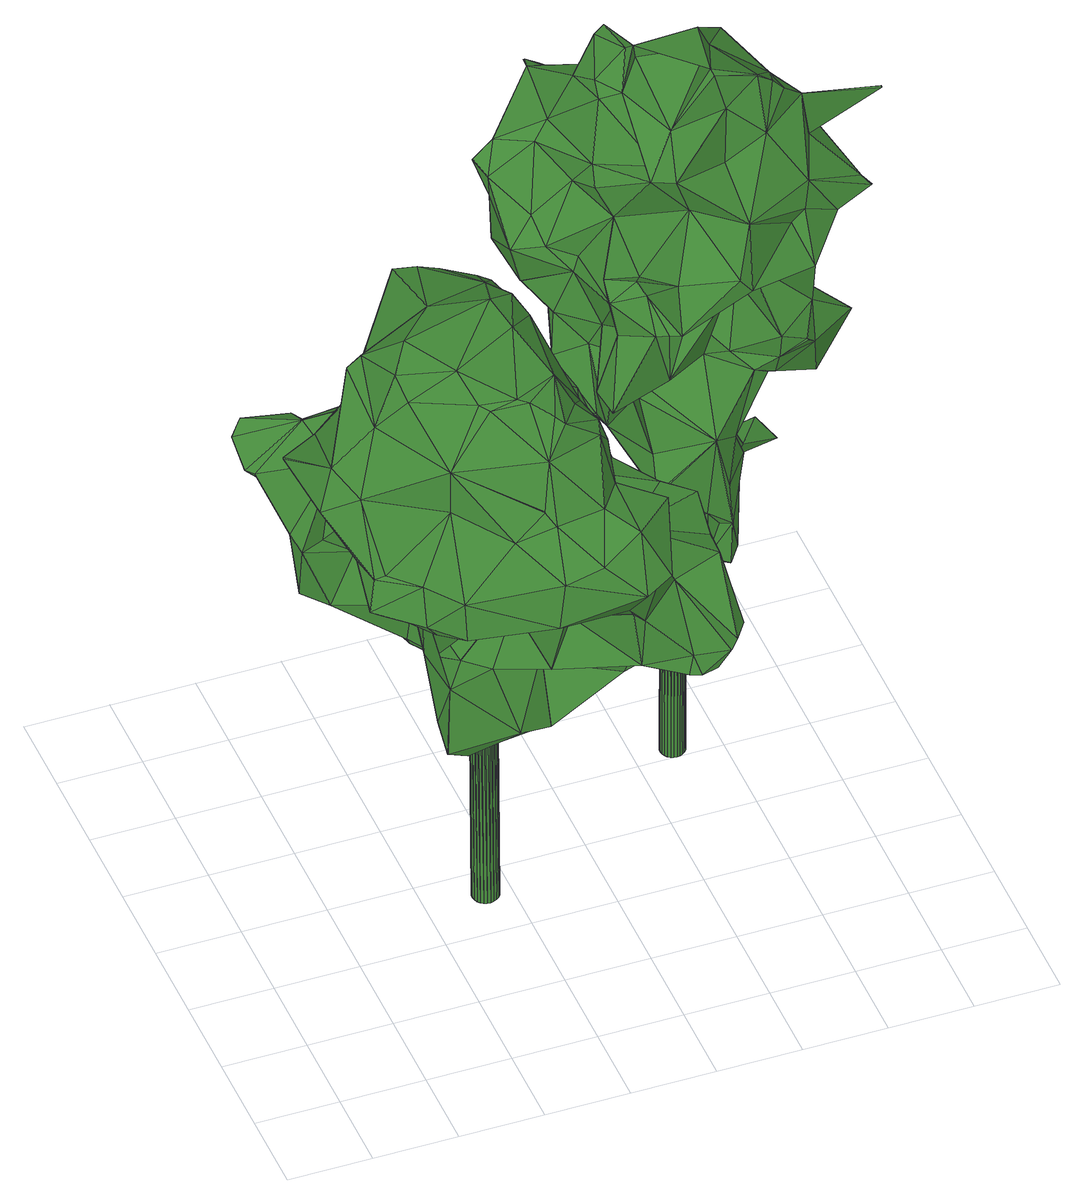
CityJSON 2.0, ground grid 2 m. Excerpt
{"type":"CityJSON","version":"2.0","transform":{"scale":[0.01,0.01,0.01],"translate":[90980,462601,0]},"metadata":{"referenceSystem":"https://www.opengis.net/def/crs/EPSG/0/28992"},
"CityObjects":{
"tree1":{"type":"SolitaryVegetationObject","attributes":{"gtid":10,"crown_width_m":9.15,"crown_median_z":11.18,"trunk_H_m":11.06,"trunk_DBH_m":0.614,"trunk_radius_m":0.307,"trunk_base_height_m":0.12,"original_gtid":"10"},"geometry":[{"type":"Solid","lod":"3","boundaries":[[[[0,1,2]],[[0,2,3]],[[4,5,6]],[[7,8,9]],[[10,11,12]],[[0,3,13]],[[14,13,3]],[[15,16,17]],[[18,19,1]],[[15,20,16]],[[21,22,23]],[[24,23,22]],[[22,25,26]],[[27,28,29]],[[30,31,32]],[[33,34,35]],[[36,37,38]],[[39,40,18]],[[41,42,43]],[[44,42,41]],[[45,46,47]],[[48,46,45]],[[43,49,41]],[[22,50,24]],[[51,52,53]],[[25,54,55]],[[56,57,16]],[[58,57,56]],[[17,16,57]],[[59,60,61]],[[62,63,64]],[[65,66,67]],[[17,68,15]],[[69,9,8]],[[62,9,69]],[[39,70,71]],[[72,73,74]],[[2,75,76]],[[2,77,75]],[[1,19,77]],[[14,28,52]],[[78,79,4]],[[18,1,0]],[[80,81,82]],[[25,55,34]],[[83,84,85]],[[86,87,88]],[[46,89,90]],[[91,92,93]],[[40,19,18]],[[94,95,96]],[[39,97,40]],[[98,51,53]],[[99,100,71]],[[40,97,19]],[[101,102,103]],[[104,22,105]],[[25,22,104]],[[35,106,107]],[[80,82,108]],[[81,109,108]],[[66,110,67]],[[106,111,107]],[[112,113,79]],[[114,85,115]],[[116,114,115]],[[117,115,85]],[[118,119,120]],[[79,78,112]],[[34,33,25]],[[23,114,121]],[[122,123,33]],[[124,125,126]],[[21,127,105]],[[128,72,74]],[[91,78,4]],[[91,4,6]],[[28,14,29]],[[129,130,131]],[[105,127,104]],[[132,104,127]],[[34,55,133]],[[134,92,135]],[[136,101,103]],[[137,138,139]],[[140,89,141]],[[23,24,142]],[[143,144,145]],[[146,145,144]],[[71,70,13]],[[147,148,103]],[[121,114,116]],[[149,150,151]],[[149,151,132]],[[152,153,132]],[[59,150,60]],[[154,155,156]],[[157,102,158]],[[103,148,136]],[[159,160,161]],[[148,43,136]],[[78,162,163]],[[78,164,162]],[[165,164,78]],[[132,153,166]],[[105,22,21]],[[151,150,167]],[[151,168,169]],[[103,170,147]],[[4,171,172]],[[173,80,108]],[[8,174,69]],[[166,60,132]],[[132,60,149]],[[121,116,175]],[[176,177,131]],[[152,132,127]],[[7,109,81]],[[111,106,178]],[[127,175,152]],[[127,21,175]],[[108,82,81]],[[121,175,21]],[[104,132,151]],[[60,150,149]],[[179,180,181]],[[115,130,157]],[[142,24,50]],[[142,50,33]],[[147,170,182]],[[21,23,121]],[[161,183,184]],[[185,179,186]],[[130,117,187]],[[115,117,130]],[[188,92,134]],[[189,92,188]],[[190,38,37]],[[170,162,182]],[[187,191,192]],[[187,193,191]],[[187,176,130]],[[170,177,162]],[[52,194,86]],[[52,86,14]],[[141,169,168]],[[140,141,168]],[[148,49,43]],[[174,195,190]],[[196,69,197]],[[69,190,197]],[[174,190,69]],[[80,173,156]],[[12,198,68]],[[130,176,131]],[[39,199,97]],[[200,201,188]],[[3,29,14]],[[27,119,28]],[[30,32,73]],[[192,202,203]],[[22,26,50]],[[187,204,193]],[[187,117,204]],[[50,26,33]],[[25,33,26]],[[205,206,32]],[[68,206,12]],[[207,98,118]],[[27,29,3]],[[79,171,4]],[[110,171,79]],[[8,80,195]],[[208,46,48]],[[166,153,61]],[[209,35,107]],[[209,122,35]],[[191,113,112]],[[98,181,51]],[[179,181,98]],[[110,210,211]],[[67,197,212]],[[67,212,65]],[[14,86,13]],[[57,58,213]],[[118,98,119]],[[32,88,205]],[[195,156,38]],[[80,156,195]],[[173,108,109]],[[187,192,176]],[[203,176,192]],[[84,83,139]],[[213,74,214]],[[98,36,186]],[[208,215,46]],[[46,215,141]],[[199,19,97]],[[19,199,77]],[[6,77,199]],[[86,88,216]],[[216,13,86]],[[52,51,217]],[[32,31,88]],[[165,91,93]],[[218,219,220]],[[218,220,137]],[[47,46,90]],[[200,66,76]],[[66,2,76]],[[179,98,186]],[[182,93,147]],[[36,38,221]],[[90,222,223]],[[59,167,150]],[[224,225,226]],[[68,227,15]],[[56,143,58]],[[213,58,143]],[[100,73,72]],[[228,204,117]],[[194,87,86]],[[118,120,190]],[[38,190,195]],[[27,120,119]],[[163,202,78]],[[183,94,184]],[[46,141,89]],[[180,179,185]],[[15,227,20]],[[222,20,227]],[[53,52,28]],[[62,219,109]],[[62,229,219]],[[230,231,183]],[[80,8,81]],[[199,232,91]],[[81,8,7]],[[214,57,213]],[[17,206,68]],[[215,133,233]],[[122,33,35]],[[12,206,205]],[[91,232,134]],[[234,158,61]],[[157,158,234]],[[157,234,61]],[[125,235,126]],[[200,76,75]],[[101,61,158]],[[158,102,101]],[[53,119,98]],[[126,236,221]],[[103,102,170]],[[166,61,60]],[[8,195,174]],[[186,237,178]],[[140,168,42]],[[140,42,44]],[[196,197,67]],[[12,205,10]],[[113,191,193]],[[36,221,236]],[[237,236,111]],[[126,111,236]],[[137,83,142]],[[45,217,238]],[[51,238,217]],[[44,90,89]],[[53,28,119]],[[239,169,233]],[[239,233,55]],[[47,90,223]],[[194,52,217]],[[122,240,123]],[[228,117,229]],[[222,227,223]],[[226,241,147]],[[189,128,92]],[[0,70,18]],[[13,70,0]],[[163,203,202]],[[36,98,37]],[[44,89,140]],[[184,94,242]],[[91,135,92]],[[243,51,231]],[[125,122,209]],[[186,178,244]],[[106,244,178]],[[154,156,109]],[[109,219,154]],[[91,165,78]],[[47,223,245]],[[104,54,25]],[[102,157,129]],[[157,130,129]],[[102,129,170]],[[109,156,173]],[[6,5,77]],[[112,202,192]],[[78,202,112]],[[246,208,247]],[[248,184,242]],[[222,90,44]],[[222,44,20]],[[91,6,199]],[[186,36,237]],[[73,32,249]],[[73,249,74]],[[39,18,70]],[[207,37,98]],[[203,162,177]],[[168,151,167]],[[42,168,167]],[[188,201,232]],[[111,178,237]],[[3,2,27]],[[64,193,204]],[[228,64,204]],[[229,64,228]],[[199,188,232]],[[141,233,169]],[[215,233,141]],[[126,221,124]],[[34,133,246]],[[34,246,35]],[[208,246,215]],[[215,246,133]],[[165,182,164]],[[162,164,182]],[[114,83,85]],[[41,146,44]],[[83,137,139]],[[23,83,114]],[[142,83,23]],[[175,116,250]],[[229,139,138]],[[229,138,219]],[[55,233,133]],[[117,139,229]],[[85,139,117]],[[84,139,85]],[[49,148,241]],[[146,49,241]],[[41,49,146]],[[203,163,162]],[[184,96,95]],[[10,45,245]],[[65,212,27]],[[27,212,120]],[[112,192,191]],[[160,159,247]],[[214,32,206]],[[44,146,144]],[[44,144,20]],[[251,247,159]],[[75,201,200]],[[214,206,57]],[[137,142,123]],[[35,247,251]],[[246,247,35]],[[20,144,16]],[[125,209,235]],[[4,232,201]],[[128,226,93]],[[128,224,226]],[[147,93,226]],[[147,241,148]],[[146,241,145]],[[225,145,241]],[[36,236,237]],[[129,177,170]],[[157,252,250]],[[137,220,138]],[[219,138,220]],[[91,134,135]],[[207,118,190]],[[212,197,190]],[[212,190,120]],[[30,100,99]],[[221,38,156]],[[66,172,110]],[[110,172,171]],[[216,31,71]],[[71,13,216]],[[198,11,68]],[[12,11,198]],[[88,31,216]],[[99,71,31]],[[74,224,128]],[[219,155,154]],[[93,182,165]],[[45,238,48]],[[51,243,238]],[[196,62,69]],[[151,253,104]],[[169,253,151]],[[67,110,196]],[[61,254,59]],[[193,64,63]],[[113,63,62]],[[193,63,113]],[[199,39,189]],[[221,156,155]],[[221,155,124]],[[180,255,251]],[[35,251,255]],[[35,255,106]],[[27,2,65]],[[66,65,2]],[[75,77,5]],[[199,189,188]],[[1,77,2]],[[71,100,39]],[[48,230,208]],[[180,185,255]],[[160,183,161]],[[230,183,160]],[[181,231,51]],[[255,185,244]],[[255,244,106]],[[186,244,185]],[[61,153,256]],[[219,218,240]],[[123,240,218]],[[194,217,10]],[[123,218,137]],[[247,230,160]],[[231,230,243]],[[247,208,230]],[[243,230,48]],[[74,225,224]],[[225,74,145]],[[203,177,176]],[[183,231,94]],[[59,42,167]],[[190,37,207]],[[94,231,95]],[[205,87,10]],[[10,87,194]],[[205,88,87]],[[48,238,243]],[[45,10,217]],[[200,172,66]],[[4,172,200]],[[152,175,252]],[[152,252,256]],[[159,184,251]],[[56,16,144]],[[56,144,143]],[[62,64,229]],[[93,92,128]],[[253,239,54]],[[253,54,104]],[[55,54,239]],[[145,74,143]],[[7,9,109]],[[57,206,17]],[[136,43,254]],[[136,254,101]],[[47,245,45]],[[250,252,175]],[[226,225,241]],[[110,211,196]],[[62,211,210]],[[62,210,113]],[[62,196,211]],[[213,143,74]],[[124,155,122]],[[122,155,240]],[[219,240,155]],[[30,99,31]],[[33,123,142]],[[110,79,210]],[[115,250,116]],[[157,250,115]],[[157,61,256]],[[227,68,245]],[[227,245,223]],[[169,239,253]],[[125,124,122]],[[109,9,62]],[[152,256,153]],[[188,134,4]],[[4,200,188]],[[75,5,201]],[[134,232,4]],[[201,5,4]],[[42,59,254]],[[42,254,43]],[[101,254,61]],[[161,184,159]],[[79,113,210]],[[189,100,128]],[[128,100,72]],[[189,39,100]],[[10,245,11]],[[68,11,245]],[[248,96,184]],[[107,235,209]],[[214,74,249]],[[214,249,32]],[[252,157,256]],[[131,177,129]],[[107,111,235]],[[126,235,111]],[[100,30,73]],[[242,94,96]],[[242,96,248]],[[251,95,180]],[[251,184,95]],[[181,95,231]],[[181,180,95]],[[257,258,259]],[[257,259,260]],[[260,259,261]],[[260,261,262]],[[259,258,263]],[[259,263,261]],[[261,263,264]],[[261,264,262]],[[263,258,265]],[[263,265,264]],[[264,265,266]],[[264,266,262]],[[265,258,267]],[[265,267,266]],[[266,267,268]],[[266,268,262]],[[267,258,269]],[[267,269,268]],[[268,269,270]],[[268,270,262]],[[269,258,271]],[[269,271,270]],[[270,271,272]],[[270,272,262]],[[271,258,273]],[[271,273,272]],[[272,273,274]],[[272,274,262]],[[273,258,275]],[[273,275,274]],[[274,275,276]],[[274,276,262]],[[275,258,277]],[[275,277,276]],[[276,277,278]],[[276,278,262]],[[277,258,279]],[[277,279,278]],[[278,279,280]],[[278,280,262]],[[279,258,281]],[[279,281,280]],[[280,281,282]],[[280,282,262]],[[281,258,283]],[[281,283,282]],[[282,283,284]],[[282,284,262]],[[283,258,285]],[[283,285,284]],[[284,285,286]],[[284,286,262]],[[285,258,287]],[[285,287,286]],[[286,287,288]],[[286,288,262]],[[287,258,289]],[[287,289,288]],[[288,289,290]],[[288,290,262]],[[289,258,291]],[[289,291,290]],[[290,291,292]],[[290,292,262]],[[291,258,293]],[[291,293,292]],[[292,293,294]],[[292,294,262]],[[293,258,295]],[[293,295,294]],[[294,295,296]],[[294,296,262]],[[295,258,297]],[[295,297,296]],[[296,297,298]],[[296,298,262]],[[297,258,299]],[[297,299,298]],[[298,299,300]],[[298,300,262]],[[299,258,301]],[[299,301,300]],[[300,301,302]],[[300,302,262]],[[301,258,303]],[[301,303,302]],[[302,303,304]],[[302,304,262]],[[303,258,305]],[[303,305,304]],[[304,305,306]],[[304,306,262]],[[305,258,257]],[[305,257,306]],[[306,257,260]],[[306,260,262]]]]}]},
"tree2":{"type":"SolitaryVegetationObject","attributes":{"gtid":4,"crown_width_m":7.24,"crown_median_z":14.39,"trunk_H_m":14.26,"trunk_DBH_m":0.567,"trunk_radius_m":0.283,"trunk_base_height_m":0.13,"original_gtid":"4"},"geometry":[{"type":"Solid","lod":"3","boundaries":[[[[307,308,309]],[[310,311,312]],[[313,314,315]],[[314,313,316]],[[317,318,319]],[[320,321,322]],[[323,324,325]],[[326,327,328]],[[329,330,331]],[[332,333,334]],[[335,336,312]],[[337,338,339]],[[340,341,342]],[[343,322,344]],[[316,345,315]],[[346,347,348]],[[349,350,320]],[[307,309,311]],[[315,314,316]],[[351,352,353]],[[354,355,356]],[[357,358,359]],[[329,331,360]],[[361,362,345]],[[363,364,365]],[[349,366,350]],[[367,344,360]],[[368,342,369]],[[370,371,372]],[[370,372,373]],[[374,375,376]],[[377,378,379]],[[380,381,330]],[[308,382,383]],[[308,383,384]],[[385,373,386]],[[385,359,358]],[[312,387,335]],[[388,389,390]],[[391,392,370]],[[393,394,395]],[[385,386,359]],[[396,397,398]],[[396,398,399]],[[400,401,402]],[[403,400,402]],[[388,390,382]],[[384,335,387]],[[323,325,365]],[[404,384,383]],[[404,383,405]],[[406,407,408]],[[406,408,350]],[[365,325,409]],[[410,411,412]],[[410,412,413]],[[354,414,415]],[[416,417,418]],[[417,416,365]],[[346,419,420]],[[421,410,341]],[[422,410,421]],[[332,334,423]],[[424,425,326]],[[426,424,326]],[[406,350,366]],[[399,427,396]],[[428,396,427]],[[429,331,430]],[[431,432,433]],[[432,434,433]],[[358,380,435]],[[436,396,428]],[[327,437,368]],[[350,321,320]],[[438,439,440]],[[438,440,441]],[[359,386,442]],[[443,326,425]],[[387,308,384]],[[368,378,444]],[[445,446,377]],[[351,447,448]],[[449,450,317]],[[380,330,329]],[[415,372,371]],[[451,316,452]],[[367,360,429]],[[429,360,331]],[[453,454,455]],[[456,457,458]],[[341,443,459]],[[460,461,382]],[[462,463,401]],[[377,444,378]],[[377,446,444]],[[405,464,465]],[[446,445,327]],[[446,327,444]],[[404,399,398]],[[466,412,411]],[[467,468,403]],[[403,469,467]],[[342,368,340]],[[469,470,467]],[[427,470,469]],[[406,471,472]],[[322,343,320]],[[368,444,327]],[[407,393,460]],[[368,443,340]],[[473,462,332]],[[474,438,441]],[[475,476,323]],[[432,477,478]],[[479,426,337]],[[480,481,482]],[[423,473,332]],[[470,399,390]],[[312,311,309]],[[387,309,308]],[[370,373,481]],[[339,450,483]],[[321,408,484]],[[436,485,480]],[[356,414,354]],[[474,440,486]],[[487,488,489]],[[490,430,331]],[[425,459,443]],[[339,483,476]],[[483,491,476]],[[363,365,416]],[[409,325,492]],[[493,440,474]],[[441,440,493]],[[441,493,474]],[[310,312,336]],[[324,492,325]],[[494,459,495]],[[496,411,334]],[[422,334,411]],[[404,398,397]],[[439,497,486]],[[439,486,440]],[[498,463,499]],[[482,336,480]],[[487,432,453]],[[466,411,500]],[[501,392,391]],[[384,404,335]],[[415,316,502]],[[415,502,442]],[[418,503,504]],[[357,502,330]],[[442,502,357]],[[355,415,371]],[[415,355,354]],[[487,348,432]],[[487,419,348]],[[505,484,408]],[[360,484,505]],[[360,322,484]],[[313,506,448]],[[315,506,313]],[[362,361,478]],[[371,356,355]],[[409,347,507]],[[409,507,508]],[[357,330,381]],[[490,313,430]],[[409,509,347]],[[433,347,509]],[[335,404,397]],[[371,510,356]],[[349,511,512]],[[320,511,349]],[[512,511,513]],[[403,346,514]],[[413,515,471]],[[505,460,516]],[[517,516,460]],[[502,490,330]],[[330,490,331]],[[363,518,519]],[[363,519,364]],[[451,345,316]],[[494,495,418]],[[518,520,521]],[[403,468,400]],[[335,397,480]],[[460,382,308]],[[308,517,460]],[[464,405,383]],[[468,395,333]],[[333,395,394]],[[351,353,522]],[[478,361,454]],[[478,454,432]],[[465,404,405]],[[396,480,397]],[[396,436,480]],[[312,309,387]],[[501,485,436]],[[513,523,512]],[[471,512,374]],[[374,512,523]],[[474,486,524]],[[512,471,349]],[[366,349,471]],[[366,471,406]],[[406,472,515]],[[471,515,472]],[[447,367,429]],[[452,415,414]],[[346,420,514]],[[515,393,406]],[[402,525,508]],[[386,373,372]],[[370,526,510]],[[456,527,526]],[[510,526,527]],[[462,401,400]],[[462,400,332]],[[389,528,529]],[[344,511,343]],[[382,528,388]],[[310,336,482]],[[395,528,461]],[[528,395,468]],[[316,490,502]],[[353,530,522]],[[356,510,527]],[[447,429,448]],[[316,415,452]],[[443,341,340]],[[370,510,371]],[[455,452,414]],[[492,324,531]],[[531,353,352]],[[313,448,430]],[[342,410,413]],[[341,410,342]],[[532,379,533]],[[344,447,534]],[[352,351,448]],[[351,522,447]],[[335,480,336]],[[320,343,511]],[[427,399,470]],[[334,422,423]],[[483,523,513]],[[374,523,483]],[[421,499,422]],[[390,529,467]],[[528,468,529]],[[442,386,372]],[[442,372,415]],[[497,518,363]],[[466,394,535]],[[466,333,394]],[[467,529,468]],[[311,435,307]],[[311,310,435]],[[536,348,347]],[[344,367,447]],[[321,350,408]],[[361,451,454]],[[461,460,537]],[[362,531,352]],[[409,492,509]],[[402,508,403]],[[393,395,537]],[[505,408,407]],[[505,407,460]],[[538,539,540]],[[332,400,333]],[[533,337,426]],[[406,393,407]],[[466,535,412]],[[533,426,532]],[[459,499,421]],[[422,499,423]],[[341,459,421]],[[322,360,344]],[[333,400,468]],[[417,409,508]],[[313,490,316]],[[459,474,524]],[[494,498,499]],[[496,500,411]],[[536,347,433]],[[370,392,526]],[[456,526,392]],[[489,527,456]],[[442,357,359]],[[508,346,403]],[[473,423,499]],[[339,476,521]],[[475,323,519]],[[475,519,518]],[[454,453,432]],[[352,448,506]],[[315,345,506]],[[362,506,345]],[[362,352,506]],[[431,509,492]],[[527,455,414]],[[527,414,356]],[[449,541,450]],[[479,337,521]],[[459,425,424]],[[459,424,474]],[[434,432,348]],[[474,424,438]],[[478,531,362]],[[434,348,536]],[[433,434,536]],[[435,516,307]],[[517,307,516]],[[517,308,307]],[[435,380,516]],[[458,457,542]],[[391,485,501]],[[426,543,438]],[[426,438,424]],[[393,537,460]],[[431,477,432]],[[453,488,487]],[[521,476,475]],[[391,370,485]],[[451,361,345]],[[364,519,323]],[[390,544,382]],[[417,365,409]],[[495,524,486]],[[492,477,431]],[[495,486,363]],[[416,495,363]],[[495,416,418]],[[363,486,497]],[[545,475,518]],[[521,475,545]],[[521,545,518]],[[419,487,458]],[[420,419,458]],[[428,546,436]],[[501,436,546]],[[428,457,546]],[[501,546,457]],[[428,542,457]],[[338,337,318]],[[547,542,428]],[[547,469,542]],[[456,458,487]],[[456,487,489]],[[364,323,365]],[[438,543,439]],[[497,439,543]],[[403,542,469]],[[323,476,491]],[[383,544,464]],[[465,544,404]],[[464,544,465]],[[383,382,544]],[[399,404,544]],[[399,544,390]],[[435,538,358]],[[466,500,333]],[[417,503,418]],[[508,503,417]],[[403,514,542]],[[533,379,319]],[[373,540,481]],[[470,390,467]],[[337,339,521]],[[508,525,503]],[[504,503,525]],[[451,455,454]],[[348,548,346]],[[549,550,534]],[[481,480,485]],[[481,485,370]],[[380,329,360]],[[451,452,455]],[[342,375,450]],[[483,550,549]],[[513,550,483]],[[471,551,413]],[[450,375,483]],[[374,483,375]],[[342,413,551]],[[317,319,449]],[[378,369,319]],[[449,319,369]],[[378,319,379]],[[453,455,488]],[[455,527,488]],[[489,488,527]],[[333,500,334]],[[518,497,543]],[[334,500,496]],[[420,458,542]],[[435,539,538]],[[435,310,539]],[[369,552,368]],[[378,368,552]],[[378,552,369]],[[524,495,459]],[[389,388,528]],[[479,543,426]],[[473,463,462]],[[461,537,395]],[[492,531,477]],[[422,411,410]],[[507,347,346]],[[508,507,346]],[[478,477,531]],[[437,326,368]],[[368,326,443]],[[327,326,437]],[[457,456,392]],[[457,392,501]],[[429,430,448]],[[358,540,385]],[[358,538,540]],[[504,498,418]],[[494,418,498]],[[482,540,310]],[[461,528,382]],[[494,499,459]],[[445,328,327]],[[431,433,509]],[[321,484,322]],[[380,505,516]],[[326,328,426]],[[360,505,380]],[[393,515,394]],[[324,530,531]],[[413,553,515]],[[535,394,553]],[[515,553,394]],[[482,481,540]],[[373,385,540]],[[310,540,539]],[[389,529,390]],[[534,554,344]],[[511,344,554]],[[342,376,375]],[[551,376,342]],[[374,376,471]],[[551,471,376]],[[534,550,513]],[[420,542,514]],[[522,530,447]],[[513,554,534]],[[513,511,554]],[[447,530,534]],[[549,530,324]],[[353,531,530]],[[534,530,549]],[[533,318,337]],[[319,318,533]],[[427,547,428]],[[427,469,547]],[[479,521,520]],[[338,318,339]],[[450,339,318]],[[450,318,317]],[[450,541,342]],[[342,541,369]],[[449,369,541]],[[499,463,473]],[[463,504,555]],[[498,504,463]],[[346,548,419]],[[419,548,348]],[[401,525,402]],[[401,463,525]],[[463,555,525]],[[504,525,555]],[[549,491,483]],[[549,324,491]],[[323,491,324]],[[357,381,358]],[[380,358,381]],[[445,377,328]],[[379,328,377]],[[532,328,379]],[[426,328,532]],[[413,412,553]],[[535,553,412]],[[479,520,543]],[[518,543,520]],[[556,557,558]],[[556,558,559]],[[559,558,560]],[[559,560,561]],[[558,557,562]],[[558,562,560]],[[560,562,563]],[[560,563,561]],[[562,557,564]],[[562,564,563]],[[563,564,565]],[[563,565,561]],[[564,557,566]],[[564,566,565]],[[565,566,567]],[[565,567,561]],[[566,557,568]],[[566,568,567]],[[567,568,569]],[[567,569,561]],[[568,557,570]],[[568,570,569]],[[569,570,571]],[[569,571,561]],[[570,557,572]],[[570,572,571]],[[571,572,573]],[[571,573,561]],[[572,557,574]],[[572,574,573]],[[573,574,575]],[[573,575,561]],[[574,557,576]],[[574,576,575]],[[575,576,577]],[[575,577,561]],[[576,557,578]],[[576,578,577]],[[577,578,579]],[[577,579,561]],[[578,557,580]],[[578,580,579]],[[579,580,581]],[[579,581,561]],[[580,557,582]],[[580,582,581]],[[581,582,583]],[[581,583,561]],[[582,557,584]],[[582,584,583]],[[583,584,585]],[[583,585,561]],[[584,557,586]],[[584,586,585]],[[585,586,587]],[[585,587,561]],[[586,557,588]],[[586,588,587]],[[587,588,589]],[[587,589,561]],[[588,557,590]],[[588,590,589]],[[589,590,591]],[[589,591,561]],[[590,557,592]],[[590,592,591]],[[591,592,593]],[[591,593,561]],[[592,557,594]],[[592,594,593]],[[593,594,595]],[[593,595,561]],[[594,557,596]],[[594,596,595]],[[595,596,597]],[[595,597,561]],[[596,557,598]],[[596,598,597]],[[597,598,599]],[[597,599,561]],[[598,557,600]],[[598,600,599]],[[599,600,601]],[[599,601,561]],[[600,557,602]],[[600,602,601]],[[601,602,603]],[[601,603,561]],[[602,557,604]],[[602,604,603]],[[603,604,605]],[[603,605,561]],[[604,557,556]],[[604,556,605]],[[605,556,559]],[[605,559,561]]]]}]}
},
"vertices":[
[498,376,661],[390,364,671],[486,467,716],[550,553,626],[344,486,1004],[348,394,875],[346,391,875],[95,827,1130],[159,827,1064],[114,816,1122],[833,472,948],[875,426,1018],[792,266,869],[652,395,634],[597,594,703],[1000,157,955],[969,114,953],[964,206,892],[422,317,626],[354,271,682],[965,213,1124],[553,531,1724],[578,626,1686],[430,594,1689],[473,765,1652],[634,737,1585],[603,739,1606],[402,626,698],[585,621,729],[558,588,642],[789,295,805],[782,313,753],[809,275,805],[556,851,1475],[678,779,1442],[652,884,1315],[499,935,1076],[353,807,1029],[321,875,1056],[523,267,693],[406,282,653],[828,168,1361],[723,215,1399],[731,79,1365],[770,241,1234],[839,501,1005],[835,491,1176],[909,450,1085],[780,505,1058],[790,43,1250],[521,754,1640],[741,731,931],[671,675,853],[609,721,866],[579,601,1541],[709,699,1483],[946,88,948],[911,80,915],[870,67,917],[686,211,1551],[609,217,1602],[565,204,1517],[267,736,1174],[285,588,1285],[158,625,1307],[396,629,709],[403,617,815],[231,660,833],[958,262,897],[168,745,989],[575,301,664],[601,286,673],[624,238,911],[770,279,867],[754,136,925],[400,388,844],[469,411,821],[364,357,703],[238,300,1096],[328,506,1030],[158,952,1154],[96,910,1158],[126,939,1177],[299,642,1549],[257,608,1549],[242,592,1573],[696,495,773],[760,484,852],[785,316,752],[876,342,1250],[955,321,1213],[326,356,1071],[559,353,1049],[495,241,1087],[517,689,1048],[624,894,1071],[553,922,1068],[356,268,684],[560,793,948],[590,377,791],[585,305,871],[562,148,1376],[475,172,1335],[555,78,1265],[644,527,1653],[613,558,1699],[622,1075,1216],[619,1075,1218],[127,938,1180],[243,863,1199],[304,703,931],[549,1102,1211],[258,448,1169],[285,540,1150],[271,582,1607],[250,441,1522],[299,445,1653],[156,461,1416],[401,792,828],[434,758,793],[356,776,715],[345,509,1686],[546,903,1341],[508,795,1467],[535,955,1224],[537,958,1227],[537,1049,1194],[576,455,1698],[570,202,917],[369,292,1360],[199,393,1367],[227,315,1203],[625,330,1647],[713,721,1431],[570,376,1002],[475,479,1092],[641,66,1299],[387,765,1516],[261,632,1444],[258,632,1447],[663,395,1313],[750,479,1289],[424,790,1639],[856,86,963],[858,207,1083],[760,130,1056],[792,93,1234],[540,73,1150],[725,22,1225],[657,289,1587],[698,251,1559],[691,344,1541],[524,292,1639],[546,274,1636],[378,790,1216],[437,820,1206],[265,922,1147],[370,292,1474],[544,172,1402],[489,717,1264],[624,607,1249],[457,637,1147],[293,235,1097],[212,300,1104],[312,228,1076],[315,230,1075],[589,233,1617],[722,258,1488],[732,377,1431],[701,439,1433],[359,175,1190],[456,618,999],[473,593,966],[236,915,1179],[211,827,1020],[420,388,1675],[203,322,1192],[295,263,1191],[525,1010,1093],[607,912,1044],[627,896,1072],[561,792,952],[360,165,1096],[506,663,1065],[477,784,1197],[602,943,1068],[535,989,1073],[123,441,1315],[422,369,852],[475,311,859],[298,778,886],[205,446,1204],[190,395,1193],[143,584,1289],[768,543,873],[227,847,1031],[178,694,974],[186,732,823],[913,350,1040],[372,300,839],[523,519,891],[370,389,865],[189,308,1117],[187,305,1118],[107,624,1325],[793,298,805],[914,236,876],[358,762,958],[708,600,1258],[564,1001,1207],[381,677,1107],[234,716,975],[353,773,715],[846,82,913],[867,219,889],[786,606,1332],[709,404,623],[771,566,889],[436,728,1449],[339,774,1285],[411,703,1440],[510,973,1123],[962,260,1136],[928,388,1082],[629,237,1021],[734,132,1082],[584,137,1128],[916,350,1042],[108,626,1328],[190,650,1350],[628,564,1188],[592,683,1034],[370,386,867],[727,599,1382],[545,176,1402],[549,1099,1213],[511,1012,1093],[513,1013,1090],[769,566,892],[678,594,1411],[476,739,1294],[712,99,1128],[515,689,1044],[647,619,1011],[573,985,1110],[878,429,1018],[703,664,1293],[676,671,1271],[499,932,1078],[790,262,867],[315,409,1599],[612,831,1240],[451,333,1611],[591,466,1491],[673,148,1393],[600,988,1175],[470,312,1604],[571,526,13],[540,525,12],[569,533,13],[556,508,1119],[555,516,1119],[525,507,1118],[566,541,13],[551,523,1119],[561,547,13],[547,530,1119],[555,552,13],[540,534,1119],[547,555,13],[533,537,1119],[540,556,13],[525,538,1119],[532,555,12],[517,537,1119],[524,551,12],[509,534,1118],[518,546,12],[503,529,1118],[513,540,12],[498,522,1118],[510,533,12],[495,515,1118],[509,524,12],[494,507,1118],[510,517,12],[496,499,1118],[514,509,11],[499,492,1118],[519,503,11],[504,485,1118],[525,498,11],[510,481,1118],[532,495,12],[518,478,1118],[540,494,12],[526,477,1118],[548,496,12],[534,478,1118],[556,499,12],[541,481,1118],[562,504,12],[547,486,1118],[567,510,12],[552,492,1118],[570,517,12],[555,500,1118],
[1190,759,1889],[1273,730,1817],[1257,747,1971],[1162,781,1994],[1164,761,1989],[1258,749,1973],[741,1036,1604],[722,1077,1627],[721,1080,1625],[770,1081,1668],[884,487,988],[931,501,1066],[887,488,987],[865,620,1540],[922,605,1599],[868,663,1574],[856,804,1088],[825,866,1202],[934,912,1199],[1177,643,972],[1122,513,849],[1120,516,849],[915,842,1677],[922,875,1717],[894,923,1639],[1458,695,1279],[1361,683,1344],[1329,581,1318],[1309,810,1914],[1205,902,1951],[990,657,1058],[952,588,1102],[899,640,1139],[1102,507,1034],[1133,554,1125],[1073,511,1167],[873,653,1524],[892,671,1480],[816,1091,1521],[1095,943,1407],[1038,1047,1299],[1062,1049,1405],[940,535,1490],[935,576,1576],[781,945,1367],[763,1072,1391],[787,960,1359],[895,1223,1743],[898,1221,1745],[929,1225,1722],[953,914,1863],[994,881,1895],[956,949,1888],[949,813,1606],[835,1084,1515],[788,1097,1402],[1025,862,1007],[952,903,984],[1023,896,1058],[965,519,1498],[884,861,1474],[1102,491,936],[1044,492,981],[1034,1059,1810],[931,1203,1731],[974,1059,1839],[1018,1054,1944],[903,579,1284],[953,586,1105],[935,625,1241],[1066,485,843],[1041,487,860],[1040,490,859],[1003,731,1756],[1033,766,1764],[1353,682,1694],[1375,784,1853],[1325,759,1905],[1027,948,1959],[992,1045,1932],[1297,757,1938],[1503,691,1626],[1505,694,1624],[1488,716,1638],[1095,990,1643],[1078,1114,1627],[1178,566,1522],[1224,712,1470],[1339,606,1512],[1268,939,1795],[1294,896,1864],[1351,821,1780],[1429,893,1697],[1343,760,1359],[1327,796,1325],[1284,832,1341],[1273,860,1499],[1376,787,1852],[1552,762,1838],[991,506,1498],[1147,563,1564],[1024,618,1541],[1039,964,1236],[1195,600,1261],[1246,580,1299],[1154,643,1293],[1092,639,1308],[927,1223,1719],[890,1190,1752],[1139,945,1108],[1109,950,1121],[1187,932,1115],[1103,1009,1444],[1116,962,1574],[1229,609,1238],[1245,603,1239],[1349,629,1192],[1194,702,937],[1178,645,974],[1174,645,972],[1302,847,1686],[1248,1019,1693],[821,894,1494],[809,950,1543],[1034,1049,1298],[1058,1051,1406],[1106,1125,1289],[1116,1125,1302],[1065,770,1854],[1251,1038,1778],[1105,500,902],[1148,737,887],[1127,758,898],[1273,804,933],[1311,765,892],[935,1027,1844],[1161,577,1050],[1092,473,841],[1120,515,846],[1091,474,838],[871,855,1439],[751,926,1480],[886,485,988],[929,499,1069],[857,1057,1566],[912,1092,1677],[1081,1181,1517],[989,1021,1545],[983,1187,1636],[1085,1153,1622],[1227,1069,1628],[1158,1036,1582],[1141,696,1101],[1186,606,1680],[1336,659,1635],[1361,753,1274],[1286,783,1224],[1552,759,1836],[1553,762,1834],[1282,662,1279],[1339,763,1635],[1337,677,1541],[1265,869,1551],[1358,837,1667],[977,548,1342],[1034,641,1469],[1339,676,1198],[1218,730,933],[943,787,1057],[885,752,1101],[974,983,1301],[876,998,1433],[1099,742,1016],[1261,979,1920],[1055,984,1889],[1188,927,1987],[864,633,1176],[939,630,1585],[1119,968,1816],[1107,778,918],[1085,1182,1516],[1073,1199,1519],[1075,1202,1519],[844,1019,1689],[886,753,1105],[937,961,1224],[1274,801,935],[1160,854,1186],[1082,777,1052],[1306,562,1344],[1060,806,904],[1261,870,1134],[1239,717,1188],[1304,566,1345],[1228,1035,1693],[879,1035,1730],[1163,857,1187],[1265,872,1135],[1096,739,1640],[748,1047,1541],[1075,917,1308],[1162,903,1305],[1037,1048,1296],[982,1203,1698],[880,611,1450],[827,500,1332],[825,595,1317],[1107,800,1471],[1125,613,1462],[1058,717,1747],[1187,760,1732],[1037,805,912],[952,900,983],[1059,786,948],[976,713,1051],[784,944,1365],[847,570,1304],[1102,744,1018],[1251,835,1279],[1003,1168,1662],[1022,1221,1644],[1421,684,1585],[1421,688,1584],[835,883,1310],[844,949,1332],[1073,501,941],[1043,496,980],[909,780,1334],[1221,781,1366],[1119,1124,1300],[1307,669,1596],[1053,956,1919],[1201,901,1949],[1048,954,1955],[931,498,1066],[1209,919,1591],[1126,755,900],[1400,805,1713],[966,777,1053],[1231,1036,1692],[1209,918,1595],[1103,1009,1440],[890,813,1258],[928,754,1272],[963,636,1249],[1074,497,941],[1065,784,1356],[970,686,1369],[1283,785,1225],[1118,825,13],[1090,825,13],[1117,833,13],[1116,807,1439],[1115,815,1439],[1088,807,1439],[1114,840,13],[1112,821,1439],[1110,845,13],[1107,827,1439],[1104,850,13],[1101,832,1439],[1097,853,13],[1094,834,1439],[1090,853,13],[1087,835,1439],[1082,852,13],[1080,834,1439],[1076,849,13],[1073,831,1439],[1070,845,13],[1067,827,1439],[1065,839,13],[1063,821,1439],[1062,832,13],[1060,814,1439],[1062,825,13],[1059,807,1439],[1063,817,13],[1060,799,1439],[1066,811,13],[1063,792,1439],[1070,805,13],[1068,787,1439],[1076,800,13],[1074,782,1438],[1083,798,13],[1080,780,1438],[1090,797,13],[1088,779,1438],[1098,798,13],[1095,780,1438],[1104,801,13],[1102,783,1439],[1110,805,13],[1108,787,1439],[1115,811,13],[1112,793,1439],[1117,818,13],[1115,800,1439]
]}
